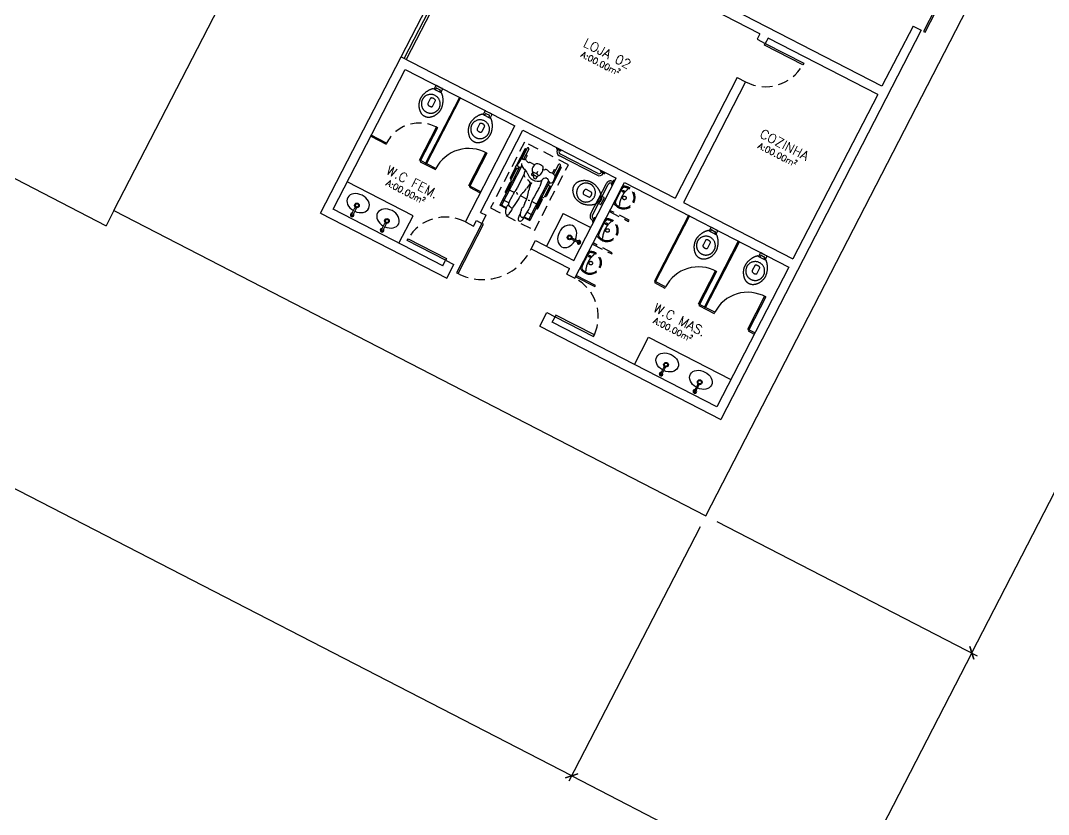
# Model space of a CAD drawing. Header units: millimetres. Extents: x 1111 to 2600, y -509 to -91.
# Drawn here: x 2484.87 to 2501.55, y -231.69 to -218.82 of the extents above; entities that cross this region are included whole.
import ezdxf

# ---------------------------------------------------------------- set-up
doc = ezdxf.new("R2010")
doc.units = ezdxf.units.MM
doc.header["$PDMODE"] = 35
doc.linetypes.add('HIDDEN', pattern=[0.375, 0.25, -0.125])
for name, color, linetype in [('ARQ-ALVENARIA', 4, 'Continuous'), ('ARQ-COTAS', 30, 'Continuous'), ('ARQ-ESQ-02', 2, 'Continuous'), ('ARQ-PENA-01', 1, 'Continuous'), ('ARQ-PENA-02', 2, 'Continuous'), ('ARQ-PENA-FINA-CINZA', 8, 'Continuous'), ('ARQ-PROJ-01', 1, 'HIDDEN'), ('ARQ-PÇ-HIDROSSAN', 7, 'Continuous'), ('ARQ-TEXTO2', 2, 'Continuous'), ('ARQ-TEXTO3', 3, 'Continuous')]:
    doc.layers.add(name, color=color, linetype=linetype)
doc.styles.add('ROMANS', font='romans')
doc.styles.add('Romans_Anot', font='romans.shx')
doc.dimstyles.new('Escala 1-100', dxfattribs={"dimtxt": 0.2, "dimasz": 0.15, "dimexe": 0.1, "dimexo": 0.2, "dimgap": 0.15, "dimtad": 1, "dimzin": 4, "dimdsep": 46, "dimtxsty": 'Romans_Anot', "dimblk": 'OBLIQUE', "dimcen": 0.25, "dimclrd": 256, "dimclre": 256, "dimclrt": 2, "dimadec": 0, "dimazin": 0, "dimtfac": 1, "dimtix": 1, "dimtmove": 2, "dimatfit": 3, "dimfxl": 0, "dimlwd": -1, "dimlwe": -1, "dimarcsym": 0})
doc.dimstyles.new('Escala 1-1000', dxfattribs={"dimscale": 10, "dimtxt": 0.2, "dimasz": 0.15, "dimexe": 0.1, "dimexo": 0.2, "dimgap": 0.15, "dimtad": 1, "dimzin": 4, "dimdsep": 46, "dimtxsty": 'Romans_Anot', "dimblk": 'OBLIQUE', "dimcen": 0.25, "dimclrd": 256, "dimclre": 256, "dimclrt": 2, "dimadec": 0, "dimazin": 0, "dimtfac": 1, "dimtix": 1, "dimtmove": 2, "dimatfit": 3, "dimfxl": 0, "dimlwd": -1, "dimlwe": -1, "dimarcsym": 0})

# ---------------------------------------------------------------- blocks, each defined once
blk = doc.blocks.new('_Oblique')
at = {"color": 0, "linetype": 'ByBlock', "lineweight": -2}
blk.add_line((-0.5, -0.5), (0.5, 0.5), dxfattribs=at)
blk = doc.blocks.new('*D418')
at = {"layer": 'ARQ-COTAS', "transparency": 16777216}
for p, q in [((2396.482, -220.873), (2485.37, -266.687)), ((2395.565, -222.651), (2396.024, -221.762)), ((2484.453, -268.465), (2484.911, -267.576))]:
    blk.add_line(p, q, dxfattribs=at)
at = {"layer": 'DEFPOINTS', "color": 0, "transparency": 16777216}
for p in [(2396.482, -220.873), (2485.37, -266.687), (2485.37, -266.687)]:
    blk.add_point(p, dxfattribs=at)
at = {"layer": 'ARQ-COTAS', "transparency": 16777216, "xscale": 1.5, "yscale": 1.5, "zscale": 1.5}
for p, rotation in [((2396.482, -220.873), 152.7326999590458), ((2485.37, -266.687), 332.7326999590458)]:
    blk.add_blockref('_Oblique', p, dxfattribs=dict(at, rotation=rotation))
at = {"layer": 'ARQ-COTAS', "color": 2, "transparency": 16777216, "insert": (2441.416, -239.219), "char_height": 2, "attachment_point": 5, "rotation": 332.7327, "style": 'Romans_Anot'}
blk.add_mtext('100.00', dxfattribs=at)
blk = doc.blocks.new('*D419')
at = {"layer": 'ARQ-COTAS', "transparency": 16777216}
for p, q in [((2485.37, -266.687), (2560.336, -200.505)), ((2561.659, -202.004), (2560.998, -201.255)), ((2486.693, -268.186), (2486.031, -267.437))]:
    blk.add_line(p, q, dxfattribs=at)
at = {"layer": 'DEFPOINTS', "color": 0, "transparency": 16777216}
for p in [(2560.336, -200.505), (2560.336, -200.505), (2485.37, -266.687)]:
    blk.add_point(p, dxfattribs=at)
at = {"layer": 'ARQ-COTAS', "transparency": 16777216, "xscale": 1.5, "yscale": 1.5, "zscale": 1.5}
for p, rotation in [((2560.336, -200.505), 41.43890348028825), ((2485.37, -266.687), 221.4389034802882)]:
    blk.add_blockref('_Oblique', p, dxfattribs=dict(at, rotation=rotation))
at = {"layer": 'ARQ-COTAS', "color": 2, "transparency": 16777216, "insert": (2521.198, -231.722), "char_height": 2, "attachment_point": 5, "rotation": 41.4389, "style": 'Romans_Anot'}
blk.add_mtext('100.00', dxfattribs=at)
blk = doc.blocks.new('*D421')
at = {"layer": 'ARQ-COTAS', "transparency": 16777216}
for p, q in [((2495.895, -227.027), (2493.767, -231.156)), ((2493.812, -231.067), (2515.601, -242.297)), ((2517.683, -238.257), (2515.555, -242.386))]:
    blk.add_line(p, q, dxfattribs=at)
at = {"layer": 'DEFPOINTS', "color": 0, "transparency": 16777216}
for p in [(2495.986, -226.849), (2517.775, -238.079), (2515.601, -242.297)]:
    blk.add_point(p, dxfattribs=at)
at = {"layer": 'ARQ-COTAS', "transparency": 16777216, "xscale": 0.15, "yscale": 0.15, "zscale": 0.15}
for p, rotation in [((2493.812, -231.067), 152.7326999601301), ((2515.601, -242.297), 332.7326999601301)]:
    blk.add_blockref('_Oblique', p, dxfattribs=dict(at, rotation=rotation))
at = {"layer": 'ARQ-COTAS', "color": 2, "transparency": 16777216, "insert": (2504.821, -236.46), "char_height": 0.2, "attachment_point": 5, "rotation": 332.7327, "style": 'Romans_Anot'}
blk.add_mtext('24.51', dxfattribs=at)
blk = doc.blocks.new('*D422')
at = {"layer": 'ARQ-COTAS', "transparency": 16777216}
for p, q in [((2457.725, -207.663), (2455.723, -211.548)), ((2493.812, -231.067), (2455.768, -211.459)), ((2495.895, -227.027), (2493.767, -231.156))]:
    blk.add_line(p, q, dxfattribs=at)
at = {"layer": 'DEFPOINTS', "color": 0, "transparency": 16777216}
for p in [(2457.816, -207.485), (2455.768, -211.459), (2495.986, -226.849)]:
    blk.add_point(p, dxfattribs=at)
at = {"layer": 'ARQ-COTAS', "transparency": 16777216, "xscale": 0.15, "yscale": 0.15, "zscale": 0.15}
for p, rotation in [((2455.768, -211.459), 152.7326999221148), ((2493.812, -231.067), 332.7326999221148)]:
    blk.add_blockref('_Oblique', p, dxfattribs=dict(at, rotation=rotation))
at = {"layer": 'ARQ-COTAS', "color": 2, "transparency": 16777216, "insert": (2474.905, -221.041), "char_height": 0.2, "attachment_point": 5, "rotation": 332.7327, "style": 'Romans_Anot'}
blk.add_mtext('42.80', dxfattribs=at)
blk = doc.blocks.new('*D423')
at = {"layer": 'ARQ-COTAS', "transparency": 16777216}
for p, q in [((2505.075, -209.652), (2509.301, -211.83)), ((2500.301, -229.073), (2509.212, -211.784)), ((2496.164, -226.941), (2500.39, -229.119))]:
    blk.add_line(p, q, dxfattribs=at)
at = {"layer": 'DEFPOINTS', "color": 0, "transparency": 16777216}
for p in [(2504.897, -209.561), (2509.212, -211.784), (2495.986, -226.849)]:
    blk.add_point(p, dxfattribs=at)
at = {"layer": 'ARQ-COTAS', "transparency": 16777216, "xscale": 0.15, "yscale": 0.15, "zscale": 0.15}
for p, rotation in [((2509.212, -211.784), 62.73269995504111), ((2500.301, -229.073), 242.7326999550411)]:
    blk.add_blockref('_Oblique', p, dxfattribs=dict(at, rotation=rotation))
at = {"layer": 'ARQ-COTAS', "color": 2, "transparency": 16777216, "insert": (2504.534, -220.314), "char_height": 0.2, "attachment_point": 5, "rotation": 62.7327, "style": 'Romans_Anot'}
blk.add_mtext('19.45', dxfattribs=at)
blk = doc.blocks.new('*D424')
at = {"layer": 'ARQ-COTAS', "transparency": 16777216}
for p, q in [((2496.164, -226.941), (2500.39, -229.119)), ((2500.301, -229.073), (2481.849, -264.873)), ((2477.712, -262.741), (2481.938, -264.919))]:
    blk.add_line(p, q, dxfattribs=at)
at = {"layer": 'DEFPOINTS', "color": 0, "transparency": 16777216}
for p in [(2495.986, -226.849), (2477.535, -262.649), (2481.849, -264.873)]:
    blk.add_point(p, dxfattribs=at)
at = {"layer": 'ARQ-COTAS', "transparency": 16777216, "xscale": 0.15, "yscale": 0.15, "zscale": 0.15}
for p, rotation in [((2500.301, -229.073), 62.7326999940812), ((2481.849, -264.873), 242.7326999940812)]:
    blk.add_blockref('_Oblique', p, dxfattribs=dict(at, rotation=rotation))
at = {"layer": 'ARQ-COTAS', "color": 2, "transparency": 16777216, "insert": (2490.853, -246.858), "char_height": 0.2, "attachment_point": 5, "rotation": 62.7327, "style": 'Romans_Anot'}
blk.add_mtext('40.28', dxfattribs=at)

msp = doc.modelspace()

# ---------------------------------------------------------------- linework, layer by layer
at = {"color": 8}
for p, q in [((2493.052, -220.902), (2492.912, -221.173)), ((2493.066, -220.909), (2492.971, -221.094)), ((2493.088, -220.89), (2492.996, -221.066)), ((2493.116, -220.904), (2493.068, -220.997)), ((2493.068, -220.997), (2493.031, -221.069)), ((2493.091, -221.009), (2493.057, -221.074)), ((2493.091, -221.009), (2493.068, -220.997)), ((2493.006, -221.173), (2492.67, -221.825)), ((2492.899, -221.198), (2492.812, -221.367)), ((2492.92, -221.215), (2492.823, -221.403)), ((2492.91, -221.212), (2492.826, -221.375)), ((2492.965, -221.196), (2492.851, -221.418)), ((2492.9, -221.195), (2492.904, -221.182)), ((2492.91, -221.174), (2492.92, -221.169)), ((2492.997, -221.135), (2493, -221.176)), ((2492.998, -221.155), (2493.013, -221.188)), ((2493.001, -221.161), (2492.998, -221.16)), ((2493.207, -221.159), (2493.149, -221.127)), ((2493.53, -221.235), (2493.5, -221.293)), ((2493.639, -221.204), (2493.51, -221.455)), ((2493.552, -221.247), (2493.519, -221.311)), ((2493.53, -221.235), (2493.552, -221.247)), ((2493.628, -221.168), (2493.543, -221.334)), ((2493.625, -221.197), (2493.546, -221.35)), ((2493.6, -221.154), (2493.552, -221.247)), ((2493.039, -221.311), (2492.949, -221.488)), ((2493.18, -221.279), (2493.162, -221.311)), ((2493.179, -221.271), (2493.18, -221.288)), ((2493.195, -221.319), (2493.183, -221.329)), ((2493.19, -221.278), (2493.213, -221.289)), ((2493.223, -221.337), (2493.203, -221.325)), ((2493.225, -221.338), (2493.247, -221.346)), ((2493.283, -221.331), (2493.264, -221.343)), ((2493.326, -221.409), (2493.294, -221.508)), ((2493.516, -221.428), (2493.546, -221.351)), ((2492.851, -221.418), (2492.647, -221.814)), ((2492.807, -221.451), (2492.733, -221.594)), ((2492.822, -221.459), (2492.748, -221.602)), ((2492.878, -221.607), (2492.78, -221.556)), ((2493.142, -221.451), (2493.082, -221.539)), ((2493.097, -221.678), (2493.117, -221.571)), ((2493.435, -221.418), (2493.109, -222.052)), ((2493.151, -221.459), (2493.124, -221.544)), ((2493.435, -221.474), (2493.335, -221.668)), ((2493.456, -221.503), (2493.364, -221.682)), ((2493.466, -221.506), (2493.385, -221.663)), ((2493.485, -221.503), (2493.399, -221.67)), ((2493.449, -221.447), (2493.44, -221.464)), ((2493.497, -221.492), (2493.507, -221.471)), ((2492.793, -221.775), (2492.694, -221.724)), ((2493.085, -221.714), (2492.979, -221.659)), ((2493.053, -221.775), (2493.085, -221.714)), ((2493.335, -221.668), (2493.131, -222.063)), ((2493.319, -221.715), (2493.245, -221.858)), ((2493.334, -221.723), (2493.261, -221.866)), ((2490.241, -221.964), (2490.296, -221.856)), ((2490.316, -221.866), (2490.261, -221.974)), ((2490.296, -221.856), (2490.297, -221.854)), ((2490.297, -221.854), (2490.298, -221.852)), ((2490.317, -221.865), (2490.316, -221.866)), ((2490.318, -221.863), (2490.317, -221.864)), ((2492.748, -221.866), (2492.647, -221.814)), ((2492.752, -221.854), (2492.652, -221.803)), ((2492.8, -221.953), (2492.84, -221.893)), ((2493.045, -221.998), (2493.111, -221.893)), ((2493.264, -221.806), (2493.165, -221.755)), ((2492.988, -221.995), (2492.977, -221.968)), ((2493.011, -222.009), (2493.03, -222.007)), ((2493.035, -222.014), (2493.131, -222.063)), ((2493.04, -222.003), (2493.137, -222.053)), ((2493.089, -221.928), (2493.178, -221.973)), ((2490.726, -222.214), (2490.782, -222.106)), ((2490.802, -222.116), (2490.746, -222.224)), ((2490.782, -222.106), (2490.782, -222.104)), ((2490.783, -222.104), (2490.783, -222.103)), ((2490.803, -222.115), (2490.802, -222.116)), ((2490.803, -222.113), (2490.803, -222.114)), ((2493.814, -222.367), (2493.813, -222.367)), ((2493.816, -222.368), (2493.815, -222.368)), ((2493.924, -222.424), (2493.816, -222.368)), ((2493.823, -222.346), (2493.825, -222.347)), ((2493.825, -222.347), (2493.827, -222.348)), ((2493.827, -222.348), (2493.935, -222.404)), ((2495.308, -224.439), (2495.253, -224.547)), ((2495.273, -224.557), (2495.328, -224.449)), ((2495.309, -224.437), (2495.308, -224.439)), ((2495.31, -224.436), (2495.309, -224.437)), ((2495.328, -224.449), (2495.329, -224.448)), ((2495.329, -224.447), (2495.33, -224.446)), ((2495.856, -224.721), (2495.8, -224.829)), ((2495.82, -224.839), (2495.876, -224.731)), ((2495.856, -224.72), (2495.856, -224.721)), ((2495.857, -224.718), (2495.857, -224.719)), ((2495.876, -224.731), (2495.876, -224.73)), ((2495.877, -224.729), (2495.877, -224.728))]:
    msp.add_line(p, q, dxfattribs=at)
for points in [[(2490.312, -221.851, 0), (2490.31, -221.85, 0), (2490.308, -221.85, 0), (2490.306, -221.849, 0), (2490.304, -221.85, 0), (2490.302, -221.85, 0), (2490.3, -221.851, 0), (2490.299, -221.852, 0), (2490.297, -221.854, 0), (2490.296, -221.856, 0)], [(2490.297, -221.854, 0), (2490.298, -221.853, 0), (2490.299, -221.851, 0), (2490.301, -221.85, 0), (2490.303, -221.849, 0), (2490.305, -221.848, 0), (2490.307, -221.848, 0), (2490.308, -221.848, 0), (2490.31, -221.849, 0), (2490.312, -221.849, 0), (2490.314, -221.85, 0), (2490.315, -221.852, 0), (2490.317, -221.853, 0), (2490.318, -221.855, 0), (2490.318, -221.857, 0), (2490.318, -221.859, 0), (2490.318, -221.861, 0), (2490.318, -221.863, 0), (2490.317, -221.865, 0)], [(2490.298, -221.852, 0), (2490.299, -221.851, 0), (2490.3, -221.849, 0), (2490.302, -221.848, 0), (2490.304, -221.847, 0), (2490.305, -221.847, 0), (2490.307, -221.846, 0), (2490.309, -221.846, 0), (2490.311, -221.847, 0), (2490.313, -221.848, 0), (2490.315, -221.849, 0), (2490.316, -221.85, 0), (2490.317, -221.852, 0), (2490.318, -221.853, 0), (2490.319, -221.855, 0), (2490.319, -221.857, 0), (2490.319, -221.859, 0), (2490.319, -221.861, 0), (2490.318, -221.863, 0)], [(2490.312, -221.849, 0), (2490.31, -221.849, 0), (2490.309, -221.848, 0), (2490.307, -221.848, 0), (2490.305, -221.848, 0), (2490.303, -221.849, 0), (2490.301, -221.85, 0), (2490.299, -221.851, 0), (2490.298, -221.852, 0)], [(2490.318, -221.862, 0), (2490.318, -221.86, 0), (2490.318, -221.858, 0), (2490.318, -221.856, 0), (2490.317, -221.855, 0), (2490.316, -221.853, 0), (2490.315, -221.851, 0), (2490.314, -221.85, 0), (2490.312, -221.849, 0)], [(2490.316, -221.866, 0), (2490.317, -221.864, 0), (2490.318, -221.862, 0), (2490.318, -221.86, 0), (2490.317, -221.858, 0), (2490.317, -221.856, 0), (2490.316, -221.855, 0), (2490.315, -221.853, 0), (2490.313, -221.852, 0), (2490.312, -221.851, 0)], [(2490.316, -221.866, 0), (2490.316, -221.866, 0)], [(2490.782, -222.104, 0), (2490.783, -222.103, 0), (2490.785, -222.101, 0), (2490.786, -222.1, 0), (2490.788, -222.099, 0), (2490.79, -222.099, 0), (2490.792, -222.098, 0), (2490.794, -222.098, 0), (2490.796, -222.099, 0), (2490.798, -222.1, 0), (2490.799, -222.101, 0), (2490.801, -222.102, 0), (2490.802, -222.104, 0), (2490.803, -222.105, 0), (2490.804, -222.107, 0), (2490.804, -222.109, 0), (2490.804, -222.111, 0), (2490.803, -222.113, 0), (2490.803, -222.115, 0)], [(2490.797, -222.101, 0), (2490.795, -222.1, 0), (2490.793, -222.1, 0), (2490.791, -222.1, 0), (2490.789, -222.1, 0), (2490.787, -222.101, 0), (2490.786, -222.101, 0), (2490.784, -222.103, 0), (2490.783, -222.104, 0), (2490.782, -222.106, 0)], [(2490.783, -222.103, 0), (2490.784, -222.101, 0), (2490.786, -222.1, 0), (2490.787, -222.098, 0), (2490.789, -222.097, 0), (2490.791, -222.097, 0), (2490.793, -222.097, 0), (2490.795, -222.097, 0), (2490.797, -222.097, 0), (2490.799, -222.098, 0), (2490.8, -222.099, 0), (2490.802, -222.1, 0), (2490.803, -222.102, 0), (2490.804, -222.104, 0), (2490.804, -222.105, 0), (2490.805, -222.107, 0), (2490.805, -222.109, 0), (2490.804, -222.111, 0), (2490.803, -222.113, 0)], [(2490.798, -222.099, 0), (2490.796, -222.099, 0), (2490.794, -222.098, 0), (2490.792, -222.098, 0), (2490.79, -222.099, 0), (2490.788, -222.099, 0), (2490.786, -222.1, 0), (2490.785, -222.101, 0), (2490.784, -222.102, 0)], [(2490.802, -222.116, 0), (2490.803, -222.114, 0), (2490.803, -222.112, 0), (2490.803, -222.11, 0), (2490.803, -222.108, 0), (2490.802, -222.107, 0), (2490.801, -222.105, 0), (2490.8, -222.103, 0), (2490.799, -222.102, 0), (2490.797, -222.101, 0)], [(2490.803, -222.112, 0), (2490.804, -222.111, 0), (2490.804, -222.109, 0), (2490.803, -222.107, 0), (2490.803, -222.105, 0), (2490.802, -222.103, 0), (2490.801, -222.102, 0), (2490.799, -222.1, 0), (2490.798, -222.099, 0)], [(2490.802, -222.116, 0), (2490.802, -222.116, 0)], [(2493.813, -222.367, 0), (2493.811, -222.366, 0), (2493.81, -222.364, 0), (2493.809, -222.363, 0), (2493.808, -222.361, 0), (2493.807, -222.359, 0), (2493.807, -222.357, 0), (2493.807, -222.355, 0), (2493.807, -222.353, 0), (2493.808, -222.351, 0), (2493.809, -222.35, 0), (2493.811, -222.348, 0), (2493.812, -222.347, 0), (2493.814, -222.346, 0), (2493.816, -222.345, 0), (2493.818, -222.345, 0), (2493.82, -222.345, 0), (2493.822, -222.346, 0), (2493.823, -222.346, 0)], [(2493.815, -222.368, 0), (2493.813, -222.366, 0), (2493.812, -222.365, 0), (2493.81, -222.364, 0), (2493.81, -222.362, 0), (2493.809, -222.36, 0), (2493.809, -222.358, 0), (2493.809, -222.356, 0), (2493.809, -222.354, 0), (2493.81, -222.352, 0), (2493.811, -222.351, 0), (2493.812, -222.349, 0), (2493.814, -222.348, 0), (2493.816, -222.347, 0), (2493.818, -222.346, 0), (2493.82, -222.346, 0), (2493.821, -222.346, 0), (2493.823, -222.347, 0), (2493.825, -222.347, 0)], [(2493.81, -222.352, 0), (2493.809, -222.354, 0), (2493.809, -222.356, 0), (2493.809, -222.358, 0), (2493.809, -222.36, 0), (2493.809, -222.362, 0), (2493.81, -222.364, 0), (2493.812, -222.365, 0), (2493.813, -222.366, 0)], [(2493.823, -222.346, 0), (2493.821, -222.346, 0), (2493.819, -222.346, 0), (2493.817, -222.346, 0), (2493.815, -222.347, 0), (2493.813, -222.348, 0), (2493.812, -222.349, 0), (2493.811, -222.351, 0), (2493.81, -222.352, 0)], [(2493.811, -222.353, 0), (2493.811, -222.355, 0), (2493.81, -222.357, 0), (2493.81, -222.359, 0), (2493.81, -222.361, 0), (2493.811, -222.363, 0), (2493.812, -222.364, 0), (2493.813, -222.366, 0), (2493.814, -222.367, 0), (2493.816, -222.368, 0)], [(2493.827, -222.348, 0), (2493.825, -222.347, 0), (2493.823, -222.347, 0), (2493.821, -222.347, 0), (2493.819, -222.347, 0), (2493.817, -222.348, 0), (2493.815, -222.349, 0), (2493.814, -222.35, 0), (2493.812, -222.351, 0), (2493.811, -222.353, 0)], [(2493.827, -222.348, 0), (2493.827, -222.348, 0)], [(2495.308, -224.439, 0), (2495.309, -224.437, 0), (2495.311, -224.436, 0), (2495.312, -224.434, 0), (2495.314, -224.434, 0), (2495.316, -224.433, 0), (2495.318, -224.433, 0), (2495.32, -224.433, 0), (2495.322, -224.433, 0), (2495.324, -224.434, 0)], [(2495.308, -224.439, 0), (2495.308, -224.439, 0)], [(2495.329, -224.448, 0), (2495.33, -224.446, 0), (2495.33, -224.444, 0), (2495.33, -224.442, 0), (2495.33, -224.44, 0), (2495.329, -224.438, 0), (2495.329, -224.437, 0), (2495.327, -224.435, 0), (2495.326, -224.434, 0), (2495.324, -224.433, 0), (2495.322, -224.432, 0), (2495.32, -224.431, 0), (2495.318, -224.431, 0), (2495.316, -224.432, 0), (2495.315, -224.432, 0), (2495.313, -224.433, 0), (2495.311, -224.434, 0), (2495.31, -224.436, 0), (2495.309, -224.437, 0)], [(2495.33, -224.446, 0), (2495.331, -224.444, 0), (2495.331, -224.442, 0), (2495.331, -224.44, 0), (2495.331, -224.438, 0), (2495.33, -224.437, 0), (2495.329, -224.435, 0), (2495.328, -224.433, 0), (2495.327, -224.432, 0), (2495.325, -224.431, 0), (2495.323, -224.43, 0), (2495.321, -224.43, 0), (2495.319, -224.43, 0), (2495.317, -224.43, 0), (2495.316, -224.43, 0), (2495.314, -224.431, 0), (2495.312, -224.433, 0), (2495.311, -224.434, 0), (2495.31, -224.436, 0)], [(2495.31, -224.435, 0), (2495.312, -224.434, 0), (2495.313, -224.433, 0), (2495.315, -224.432, 0), (2495.317, -224.431, 0), (2495.319, -224.431, 0), (2495.321, -224.431, 0), (2495.323, -224.432, 0), (2495.324, -224.433, 0)], [(2495.324, -224.433, 0), (2495.326, -224.434, 0), (2495.327, -224.435, 0), (2495.329, -224.436, 0), (2495.33, -224.438, 0), (2495.33, -224.44, 0), (2495.33, -224.442, 0), (2495.33, -224.444, 0), (2495.33, -224.445, 0)], [(2495.324, -224.434, 0), (2495.325, -224.435, 0), (2495.327, -224.436, 0), (2495.328, -224.438, 0), (2495.329, -224.44, 0), (2495.329, -224.442, 0), (2495.33, -224.443, 0), (2495.33, -224.445, 0), (2495.329, -224.447, 0), (2495.328, -224.449, 0)], [(2495.876, -224.73, 0), (2495.877, -224.728, 0), (2495.878, -224.726, 0), (2495.878, -224.724, 0), (2495.877, -224.722, 0), (2495.877, -224.72, 0), (2495.876, -224.719, 0), (2495.875, -224.717, 0), (2495.873, -224.716, 0), (2495.871, -224.715, 0), (2495.87, -224.714, 0), (2495.868, -224.714, 0), (2495.866, -224.713, 0), (2495.864, -224.714, 0), (2495.862, -224.714, 0), (2495.86, -224.715, 0), (2495.859, -224.716, 0), (2495.857, -224.718, 0), (2495.856, -224.72, 0)], [(2495.856, -224.721, 0), (2495.857, -224.719, 0), (2495.858, -224.718, 0), (2495.859, -224.717, 0), (2495.861, -224.716, 0), (2495.863, -224.715, 0), (2495.865, -224.715, 0), (2495.867, -224.715, 0), (2495.869, -224.715, 0), (2495.871, -224.716, 0)], [(2495.856, -224.721, 0), (2495.856, -224.721, 0)], [(2495.877, -224.728, 0), (2495.878, -224.726, 0), (2495.878, -224.724, 0), (2495.879, -224.722, 0), (2495.878, -224.721, 0), (2495.878, -224.719, 0), (2495.877, -224.717, 0), (2495.876, -224.715, 0), (2495.874, -224.714, 0), (2495.872, -224.713, 0), (2495.871, -224.712, 0), (2495.869, -224.712, 0), (2495.867, -224.712, 0), (2495.865, -224.712, 0), (2495.863, -224.713, 0), (2495.861, -224.713, 0), (2495.86, -224.715, 0), (2495.858, -224.716, 0), (2495.857, -224.718, 0)], [(2495.858, -224.717, 0), (2495.859, -224.716, 0), (2495.861, -224.715, 0), (2495.862, -224.714, 0), (2495.864, -224.714, 0), (2495.866, -224.713, 0), (2495.868, -224.714, 0), (2495.87, -224.714, 0), (2495.872, -224.715, 0)], [(2495.871, -224.716, 0), (2495.872, -224.717, 0), (2495.874, -224.718, 0), (2495.875, -224.72, 0), (2495.876, -224.722, 0), (2495.877, -224.724, 0), (2495.877, -224.726, 0), (2495.877, -224.728, 0), (2495.876, -224.729, 0), (2495.876, -224.731, 0)], [(2495.872, -224.715, 0), (2495.873, -224.716, 0), (2495.875, -224.717, 0), (2495.876, -224.719, 0), (2495.877, -224.72, 0), (2495.877, -224.722, 0), (2495.878, -224.724, 0), (2495.878, -224.726, 0), (2495.877, -224.728, 0)]]:
    msp.add_polyline3d(points, dxfattribs=at)
for centre, radius, start, end in [((2493.059, -220.905), 0.00794, 332.7327, 152.7327), ((2493.102, -220.897), 0.0159, 332.7327, 152.7327), ((2493.033, -221.125), 0.0693, 122.1586, 146.2784), ((2493.033, -221.125), 0.0693, 118.145, 122.1586), ((2493.011, -221.083), 0.0213, 58.9595, 118.145), ((2493.05, -221.017), 0.0555, 238.9595, 267.9476), ((2493.047, -221.111), 0.0382, 74.8403, 87.9476), ((2493.047, -221.111), 0.0382, 25.8642, 74.8403), ((2492.909, -221.198), 0.00949, 163.4317, 217.1391), ((2492.927, -221.184), 0.032, 217.1391, 280.5127), ((2492.916, -221.185), 0.013, 116.5377, 163.4317), ((2492.925, -221.179), 0.0112, 49.1512, 116.5377), ((2492.95, -221.166), 0.0187, 152.028, 229.0218), ((2492.93, -221.203), 0.0134, 280.5127, 340.5592), ((2493.657, -221.542), 0.82, 146.2784, 152.028), ((2492.991, -221.118), 0.0817, 229.0218, 257.0855), ((2492.966, -221.215), 0.0245, 112.2221, 160.5592), ((2492.978, -221.177), 0.0216, 257.0855, 3.7618), ((2493.066, -221.165), 0.0578, 203.8334, 218.5499), ((2493.37, -220.922), 0.447, 218.5499, 228.3767), ((2493.266, -221.348), 0.23, 153.3025, 170.8071), ((2493.123, -221.074), 0.0463, 205.8642, 269.1957), ((2493.122, -221.177), 0.0567, 61.4518, 89.1957), ((2493.205, -221.245), 0.0364, 175.1066, 245.7672), ((2493.302, -221.254), 0.134, 135.0837, 175.1066), ((2493.302, -221.254), 0.134, 130.8662, 135.0837), ((2493.248, -221.191), 0.0513, 72.777, 130.8662), ((2493.188, -221.384), 0.253, 52.9494, 72.777), ((2493.33, -221.197), 0.0187, 333.6862, 52.9494), ((2493.299, -221.24), 0.0458, 339.1426, 5.5343), ((2493.378, -221.22), 0.0351, 153.6862, 194.0616), ((2493.299, -221.24), 0.0458, 5.5343, 14.0616), ((2493.361, -221.118), 0.119, 262.4584, 280.2549), ((2493.391, -221.284), 0.0503, 36.2493, 100.2549), ((2493.614, -221.161), 0.0159, 332.7327, 152.7327), ((2493.632, -221.201), 0.00794, 332.7327, 152.7327), ((2492.819, -221.371), 0.00794, 152.7327, 332.7327), ((2492.837, -221.411), 0.0159, 152.7327, 332.7327), ((2493.091, -221.319), 0.0554, 177.8376, 221.5602), ((2493.036, -221.299), 0.0567, 13.3939, 48.3767), ((2493.265, -221.244), 0.179, 193.3939, 289.4185), ((2492.989, -221.55), 0.183, 30.0067, 53.9522), ((2493.174, -221.318), 0.014, 150.5599, 306.9637), ((2493.225, -221.286), 0.0452, 182.4578, 239.8385), ((2493.284, -221.36), 0.0912, 156.4403, 180.0277), ((2493.218, -221.36), 0.0246, 180.0277, 311.2007), ((2493.229, -221.256), 0.0364, 242.7327, 348.1704), ((2493.228, -221.329), 0.00943, 239.8385, 250.2558), ((2493.162, -221.296), 0.11, 311.2007, 332.9708), ((2492.951, -221.514), 0.366, 31.9028, 37.6175), ((2493.254, -221.328), 0.0189, 250.2558, 304.1039), ((2493.28, -221.309), 0.022, 211.9028, 312.3191), ((2493.174, -221.192), 0.18, 312.3191, 339.1426), ((2493.395, -221.468), 0.0916, 82.6771, 139.6779), ((2493.404, -221.405), 0.0276, 7.2812, 82.6771), ((2493.498, -221.206), 0.0827, 216.2493, 259.3021), ((2493.503, -221.392), 0.0729, 187.2812, 220.8761), ((2493.472, -221.34), 0.0545, 39.8812, 79.3021), ((2493.655, -221.188), 0.184, 219.8812, 231.2857), ((2493.529, -221.345), 0.0178, 38.4734, 51.2857), ((2493.529, -221.345), 0.0178, 338.9065, 38.4734), ((2492.814, -221.455), 0.00864, 332.7327, 152.7327), ((2492.747, -221.454), 0.199, 316.9026, 340.182), ((2493.212, -221.622), 0.295, 153.0447, 160.182), ((2492.805, -221.364), 0.327, 310.3281, 327.7805), ((2493.335, -221.611), 0.222, 162.3083, 169.6772), ((2494.304, -222.245), 1.24, 146.8946, 162.2222), ((2493.149, -221.637), 0.179, 82.103, 90.549), ((2493.06, -221.433), 0.246, 326.8946, 342.4176), ((2493.455, -221.478), 0.0209, 137.1417, 219.4398), ((2493.469, -221.467), 0.0392, 219.4398, 249.249), ((2493.413, -221.439), 0.0369, 317.1417, 356.4156), ((2493.479, -221.413), 0.0403, 220.8761, 338.9065), ((2493.469, -221.467), 0.0392, 249.249, 264.6236), ((2493.469, -221.467), 0.0392, 264.6236, 293.7309), ((2493.476, -221.481), 0.0233, 293.7309, 333.1061), ((2493.484, -221.459), 0.026, 8.8518, 36.829), ((2493.484, -221.459), 0.026, 333.1061, 8.8518), ((2492.741, -221.598), 0.00864, 152.7327, 332.7327), ((2492.981, -221.835), 0.198, 149.0351, 167.5682), ((2492.235, -221.387), 0.673, 329.0351, 337.2302), ((2493.035, -221.723), 0.195, 136.9026, 157.2302), ((2491.001, -220.521), 2.288, 324.5717, 328.3157), ((2492.968, -221.602), 0.0518, 181.4257, 227.0685), ((2492.747, -221.598), 0.237, 328.3157, 338.7887), ((2493.129, -221.747), 0.173, 149.6968, 158.7887), ((2493.129, -221.747), 0.173, 130.1206, 149.6968), ((2492.973, -221.655), 0.126, 332.4788, 349.6772), ((2493.116, -221.762), 0.0256, 52.1098, 108.0461), ((2493.327, -221.719), 0.00864, 332.7327, 152.7327), ((2493.349, -221.675), 0.0159, 152.7327, 332.7327), ((2493.392, -221.666), 0.00794, 152.7327, 332.7327), ((2493.09, -221.963), 0.355, 164.1294, 174.7019), ((2493.09, -221.963), 0.355, 160.9937, 164.1294), ((2492.84, -221.877), 0.0906, 125.3856, 160.9937), ((2492.824, -221.801), 0.0365, 167.5682, 226.215), ((2492.905, -221.716), 0.154, 226.215, 244.0208), ((2492.847, -221.834), 0.0223, 244.0208, 288.2038), ((2492.765, -221.843), 0.0899, 326.4954, 352.282), ((2492.847, -221.834), 0.0223, 288.2038, 324.5717), ((2492.937, -221.91), 0.0546, 322.6103, 4.8174), ((2493.054, -221.9), 0.0635, 123.8434, 184.8174), ((2492.989, -221.803), 0.054, 303.8434, 352.8599), ((2493.145, -221.822), 0.103, 152.4788, 172.8599), ((2493.013, -221.831), 0.117, 327.6256, 342.2222), ((2493.253, -221.862), 0.00864, 152.7327, 332.7327), ((2490.251, -221.969), 0.0297, 85.421, 332.7327), ((2490.251, -221.969), 0.0286, 86.3401, 39.5048), ((2490.251, -221.969), 0.0114, 152.7327, 332.7327), ((2490.251, -221.969), 0.0297, 332.7327, 40.4098), ((2492.771, -221.934), 0.035, 174.7019, 326.4954), ((2493.062, -222.042), 0.119, 147.6261, 181.9058), ((2492.972, -222.045), 0.0283, 181.9058, 289.8986), ((2492.996, -222), 0.0411, 120.4546, 147.6261), ((2493, -221.958), 0.0248, 142.6103, 202.8019), ((2492.952, -221.991), 0.0856, 289.8986, 350.1361), ((2493.009, -221.986), 0.0225, 202.8019, 274.8288), ((2493.028, -221.988), 0.0196, 274.8288, 327.6256), ((2490.736, -222.219), 0.0297, 85.421, 332.7327), ((2490.736, -222.219), 0.0286, 86.3401, 39.5048), ((2490.736, -222.219), 0.0114, 152.7327, 332.7327), ((2490.736, -222.219), 0.0297, 332.7327, 40.4098), ((2493.929, -222.414), 0.0297, 175.421, 62.7327), ((2493.929, -222.414), 0.0286, 176.3401, 129.5048), ((2493.929, -222.414), 0.0297, 62.7327, 130.4098), ((2493.929, -222.414), 0.0114, 242.7327, 62.7327), ((2495.263, -224.552), 0.0297, 152.7327, 40.0444), ((2495.263, -224.552), 0.0286, 85.9606, 39.1253), ((2495.263, -224.552), 0.0297, 85.0556, 152.7327), ((2495.263, -224.552), 0.0114, 152.7327, 332.7327), ((2495.81, -224.834), 0.0297, 152.7327, 40.0444), ((2495.81, -224.834), 0.0286, 85.9606, 39.1253), ((2495.81, -224.834), 0.0297, 85.0556, 152.7327), ((2495.81, -224.834), 0.0114, 152.7327, 332.7327)]:
    msp.add_arc(centre, radius, start, end, dxfattribs=at)
at = {"layer": 'ARQ-ALVENARIA', "color": 8}
for p, q in [((2496.865, -219.033), (2492.42, -216.743)), ((2498.845, -219.885), (2492.622, -216.678)), ((2499.349, -218.907), (2498.845, -219.885)), ((2499.349, -218.907), (2499.482, -218.976)), ((2499.482, -218.976), (2496.229, -225.287)), ((2496.865, -219.033), (2496.819, -219.122)), ((2496.819, -219.122), (2496.952, -219.191)), ((2496.998, -219.102), (2496.952, -219.191)), ((2498.776, -220.018), (2496.998, -219.102)), ((2489.74, -221.942), (2491.046, -219.409)), ((2491.046, -219.409), (2495.49, -221.7)), ((2489.942, -221.878), (2491.111, -219.611)), ((2491.111, -219.611), (2492.888, -220.527)), ((2496.498, -219.744), (2495.49, -221.7)), ((2496.498, -219.744), (2496.632, -219.813)), ((2496.632, -219.813), (2495.624, -221.769)), ((2498.776, -220.018), (2497.401, -222.685)), ((2492.087, -222.083), (2492.888, -220.527)), ((2492.334, -221.93), (2493.022, -220.596)), ((2493.022, -220.596), (2494.533, -221.375)), ((2493.846, -222.708), (2494.533, -221.375)), ((2493.864, -222.999), (2494.666, -221.444)), ((2494.666, -221.444), (2497.333, -222.818)), ((2491.72, -222.794), (2489.942, -221.878)), ((2495.624, -221.769), (2497.401, -222.685)), ((2489.74, -221.942), (2491.785, -222.996)), ((2492.087, -222.083), (2492.22, -222.152)), ((2492.22, -222.152), (2492.266, -222.063)), ((2492.266, -222.063), (2492.355, -222.109)), ((2492.334, -221.93), (2492.423, -221.975)), ((2492.355, -222.109), (2492.423, -221.975)), ((2493.155, -222.521), (2493.223, -222.388)), ((2493.223, -222.388), (2493.846, -222.708)), ((2493.155, -222.521), (2493.777, -222.842)), ((2491.72, -222.794), (2491.766, -222.705)), ((2491.766, -222.705), (2491.899, -222.774)), ((2491.785, -222.996), (2491.899, -222.774)), ((2493.731, -222.931), (2493.777, -222.842)), ((2497.333, -222.818), (2496.164, -225.085)), ((2493.731, -222.931), (2493.864, -222.999)), ((2493.296, -223.775), (2493.41, -223.553)), ((2493.41, -223.553), (2493.544, -223.622)), ((2493.498, -223.71), (2493.544, -223.622)), ((2496.164, -225.085), (2493.498, -223.71)), ((2493.296, -223.775), (2496.229, -225.287))]:
    msp.add_line(p, q, dxfattribs=at)
at = {"layer": 'ARQ-ESQ-02', "color": 8}
for points in [[(2499.517, -218.994), (2499.544, -219.008), (2500.919, -216.341), (2500.892, -216.328)], [(2491.609, -218.518), (2491.128, -219.452), (2491.097, -219.435), (2491.578, -218.502)], [(2496.952, -219.191), (2497.575, -219.512), (2497.561, -219.538), (2496.939, -219.218)], [(2492.355, -222.109), (2491.942, -222.909), (2491.969, -222.922), (2492.381, -222.122)], [(2491.766, -222.705), (2491.144, -222.385), (2491.157, -222.358), (2491.78, -222.679)], [(2493.544, -223.622), (2494.166, -223.942), (2494.18, -223.916), (2493.557, -223.595)]]:
    msp.add_lwpolyline(points, close=True, dxfattribs=at)
at = {"layer": 'ARQ-PENA-01', "color": 8}
msp.add_line((2457.816, -207.485), (2486.26, -222.146), dxfattribs=at)
for points in [[(2491.441, -221.131), (2491.459, -221.141), (2492.008, -220.074), (2491.991, -220.065)], [(2491.361, -221.09), (2491.343, -221.081), (2491.618, -220.548), (2491.636, -220.557)], [(2490.552, -220.696), (2490.801, -220.824), (2490.81, -220.806), (2490.561, -220.678)], [(2492.161, -221.503), (2492.143, -221.493), (2492.418, -220.96), (2492.436, -220.969)], [(2491.352, -221.108), (2491.601, -221.236), (2491.61, -221.218), (2491.361, -221.09)], [(2492.152, -221.52), (2492.329, -221.612), (2492.339, -221.594), (2492.161, -221.503)], [(2495.156, -223.046), (2495.174, -223.056), (2495.724, -221.989), (2495.706, -221.98)], [(2495.965, -223.463), (2495.983, -223.473), (2496.533, -222.406), (2496.515, -222.397)], [(2495.885, -223.422), (2495.867, -223.413), (2496.142, -222.88), (2496.16, -222.889)], [(2493.878, -222.973), (2494.189, -223.133), (2494.198, -223.115), (2493.887, -222.955)], [(2495.156, -223.069), (2495.325, -223.156), (2495.334, -223.138), (2495.165, -223.051)], [(2496.685, -223.834), (2496.667, -223.825), (2496.942, -223.292), (2496.96, -223.301)], [(2495.876, -223.44), (2496.125, -223.568), (2496.134, -223.55), (2495.885, -223.422)], [(2496.676, -223.852), (2496.774, -223.903), (2496.783, -223.885), (2496.685, -223.834)]]:
    msp.add_lwpolyline(points, close=True, dxfattribs=at)
for centre in [(2492.143, -221.493), (2495.867, -223.413), (2496.667, -223.825)]:
    msp.add_arc(centre, 0.6, 60.8225, 152.7327, dxfattribs=at)
at = {"layer": 'ARQ-PENA-02', "color": 8}
for p, q in [((2486.386, -221.901), (2495.297, -204.613)), ((2495.986, -226.849), (2504.897, -209.561)), ((2486.386, -221.901), (2495.986, -226.849))]:
    msp.add_line(p, q, dxfattribs=at)
at = {"layer": 'ARQ-PENA-FINA-CINZA', "color": 8}
msp.add_line((2491.046, -219.409), (2492.42, -216.743), dxfattribs=at)
at = {"layer": 'ARQ-PROJ-01', "color": 8, "ltscale": 0.7}
for p, q in [((2491.579, -219.931), (2491.69, -219.988)), ((2492.378, -220.343), (2492.49, -220.401)), ((2494.322, -221.297), (2494.325, -221.29)), ((2494.355, -221.283), (2494.35, -221.292)), ((2494.464, -221.486), (2494.501, -221.415)), ((2494.51, -221.42), (2494.501, -221.415)), ((2494.46, -221.473), (2494.487, -221.42)), ((2494.466, -221.461), (2494.46, -221.458)), ((2494.473, -221.491), (2494.464, -221.486)), ((2494.475, -221.428), (2494.481, -221.432)), ((2494.564, -221.642), (2494.635, -221.504)), ((2494.282, -221.66), (2494.224, -221.771)), ((2494.493, -221.779), (2494.564, -221.642)), ((2494.177, -222.021), (2494.15, -222.074)), ((2494.15, -222.059), (2494.156, -222.062)), ((2494.191, -222.017), (2494.154, -222.088)), ((2494.171, -222.033), (2494.165, -222.03)), ((2494.2, -222.021), (2494.191, -222.017)), ((2494.292, -222.17), (2494.363, -222.033)), ((2494.163, -222.092), (2494.154, -222.088)), ((2494.221, -222.308), (2494.292, -222.17)), ((2496.041, -222.231), (2496.152, -222.288)), ((2494.019, -222.699), (2494.09, -222.562)), ((2493.948, -222.837), (2494.019, -222.699)), ((2496.841, -222.643), (2496.952, -222.701))]:
    msp.add_line(p, q, dxfattribs=at)
at = {"layer": 'ARQ-PROJ-01', "color": 8, "ltscale": 1.5}
msp.add_line((2486.386, -221.901), (2486.26, -222.146), dxfattribs=at)
at = {"layer": 'ARQ-PROJ-01', "color": 8, "ltscale": 0.7}
for points in [[(2491.56, -219.925, 0.059368), (2491.489, -219.953, 0.082654), (2491.403, -220.02, 0.104255), (2491.349, -220.105, 0.107708), (2491.334, -220.21, 0.088187), (2491.357, -220.301, 0.163426), (2491.423, -220.369, 0.163426), (2491.517, -220.383, 0.088187), (2491.605, -220.35, 0.107708), (2491.681, -220.276, 0.104255), (2491.719, -220.184, 0.082654), (2491.724, -220.074, 0.059368), (2491.706, -220, 0.207706), (2491.7, -219.994), (2491.696, -219.992), (2491.69, -219.988), (2491.716, -219.937, 0.402093), (2491.712, -219.921), (2491.712, -219.921), (2491.62, -219.874, 0.402093), (2491.605, -219.88), (2491.579, -219.931), (2491.572, -219.928), (2491.568, -219.926, 0.207706)], [(2491.596, -220.033, -0.268395), (2491.679, -220.163, -0.179674), (2491.649, -220.26, -0.170707), (2491.562, -220.317, -0.179561), (2491.457, -220.304, -0.179561), (2491.385, -220.226, -0.170707), (2491.381, -220.122, -0.179674), (2491.442, -220.041, -0.268395)], [(2491.483, -220.188, 0.183333), (2491.536, -220.216, 0.302776), (2491.559, -220.202), (2491.603, -220.117, 0.370787), (2491.524, -220.076), (2491.48, -220.162, 0.302776)], [(2492.36, -220.337, 0.059368), (2492.289, -220.365, 0.082654), (2492.203, -220.433, 0.104255), (2492.149, -220.518, 0.107708), (2492.134, -220.622, 0.088187), (2492.157, -220.713, 0.163426), (2492.223, -220.781, 0.163426), (2492.317, -220.796, 0.088187), (2492.405, -220.762, 0.107708), (2492.481, -220.689, 0.104255), (2492.519, -220.596, 0.082654), (2492.524, -220.486, 0.059368), (2492.506, -220.412, 0.207706), (2492.5, -220.406), (2492.496, -220.404), (2492.49, -220.401), (2492.516, -220.349, 0.402093), (2492.512, -220.333), (2492.512, -220.333), (2492.42, -220.286, 0.402093), (2492.405, -220.292), (2492.378, -220.343), (2492.372, -220.34), (2492.368, -220.338, 0.207706)], [(2492.396, -220.445, -0.268395), (2492.479, -220.575, -0.179674), (2492.449, -220.672, -0.170707), (2492.362, -220.729, -0.179561), (2492.257, -220.717, -0.179561), (2492.185, -220.638, -0.170707), (2492.181, -220.534, -0.179674), (2492.242, -220.453, -0.268395)], [(2492.283, -220.601, 0.183333), (2492.336, -220.628, 0.302776), (2492.359, -220.615), (2492.403, -220.529, 0.370787), (2492.324, -220.489), (2492.28, -220.574, 0.302776)], [(2494.288, -221.641, 0.059368), (2494.26, -221.571, 0.082654), (2494.192, -221.484, 0.104255), (2494.107, -221.431, 0.107708), (2494.003, -221.415, 0.088187), (2493.912, -221.438, 0.163426), (2493.844, -221.505, 0.163426), (2493.83, -221.598, 0.088187), (2493.863, -221.686, 0.107708), (2493.937, -221.762, 0.104255), (2494.029, -221.8, 0.082654), (2494.139, -221.805, 0.059368), (2494.213, -221.787, 0.207706), (2494.219, -221.782), (2494.221, -221.777), (2494.224, -221.771), (2494.276, -221.798, 0.402093), (2494.292, -221.793), (2494.292, -221.793), (2494.339, -221.702, 0.402093), (2494.333, -221.686), (2494.282, -221.66), (2494.285, -221.654), (2494.287, -221.649, 0.207706)], [(2494.18, -221.678, -0.268395), (2494.05, -221.761, -0.179674), (2493.953, -221.731, -0.170707), (2493.896, -221.644, -0.179561), (2493.909, -221.538, -0.179561), (2493.987, -221.466, -0.170707), (2494.091, -221.462, -0.179674), (2494.172, -221.523, -0.268395)], [(2494.025, -221.564, 0.183333), (2493.997, -221.617, 0.302776), (2494.011, -221.64), (2494.096, -221.684, 0.370787), (2494.137, -221.605), (2494.051, -221.561, 0.302776)], [(2494.573, -221.646, 0.019765), (2494.525, -221.747, 0.055725), (2494.52, -221.762, 0.26837), (2494.535, -221.803, 0.08527), (2494.599, -221.848, 0.373975), (2494.805, -221.766, 0.373975), (2494.753, -221.55, 0.08527), (2494.679, -221.524, 0.26837), (2494.637, -221.535, 0.055725), (2494.628, -221.549, 0.019765)], [(2494.3, -222.175, 0.019765), (2494.253, -222.276, 0.055725), (2494.247, -222.291, 0.26837), (2494.262, -222.332, 0.08527), (2494.326, -222.377, 0.373975), (2494.533, -222.295, 0.373975), (2494.48, -222.079, 0.08527), (2494.406, -222.053, 0.26837), (2494.364, -222.064, 0.055725), (2494.355, -222.078, 0.019765)], [(2496.022, -222.225, 0.059368), (2495.951, -222.252, 0.082654), (2495.865, -222.32, 0.104255), (2495.811, -222.405, 0.107708), (2495.796, -222.51, 0.088187), (2495.819, -222.601, 0.163426), (2495.885, -222.669, 0.163426), (2495.979, -222.683, 0.088187), (2496.067, -222.65, 0.107708), (2496.143, -222.576, 0.104255), (2496.181, -222.483, 0.082654), (2496.186, -222.373, 0.059368), (2496.168, -222.3, 0.207706), (2496.162, -222.294), (2496.158, -222.291), (2496.152, -222.288), (2496.178, -222.237, 0.402093), (2496.174, -222.221), (2496.174, -222.221), (2496.083, -222.174, 0.402093), (2496.067, -222.179), (2496.041, -222.231), (2496.035, -222.228), (2496.03, -222.226, 0.207706)], [(2496.059, -222.333, -0.268395), (2496.142, -222.463, -0.179674), (2496.111, -222.56, -0.170707), (2496.025, -222.617, -0.179561), (2495.919, -222.604, -0.179561), (2495.847, -222.525, -0.170707), (2495.843, -222.422, -0.179674), (2495.904, -222.341, -0.268395)], [(2495.945, -222.488, 0.183333), (2495.998, -222.516, 0.302776), (2496.021, -222.502), (2496.065, -222.417, 0.370787), (2495.986, -222.376), (2495.942, -222.461, 0.302776)], [(2494.027, -222.704, 0.019765), (2493.98, -222.805, 0.055725), (2493.975, -222.82, 0.26837), (2493.99, -222.861, 0.08527), (2494.054, -222.906, 0.373975), (2494.26, -222.824, 0.373975), (2494.207, -222.608, 0.08527), (2494.134, -222.582, 0.26837), (2494.092, -222.593, 0.055725), (2494.083, -222.606, 0.019765)], [(2496.822, -222.637, 0.059368), (2496.751, -222.665, 0.082654), (2496.665, -222.733, 0.104255), (2496.611, -222.818, 0.107708), (2496.596, -222.922, 0.088187), (2496.619, -223.013, 0.163426), (2496.685, -223.081, 0.163426), (2496.779, -223.095, 0.088187), (2496.867, -223.062, 0.107708), (2496.943, -222.989, 0.104255), (2496.981, -222.896, 0.082654), (2496.986, -222.786, 0.059368), (2496.968, -222.712, 0.207706), (2496.962, -222.706), (2496.958, -222.704), (2496.952, -222.701), (2496.978, -222.649, 0.402093), (2496.974, -222.633), (2496.974, -222.633), (2496.883, -222.586, 0.402093), (2496.867, -222.592), (2496.841, -222.643), (2496.835, -222.64), (2496.83, -222.638, 0.207706)], [(2496.859, -222.745, -0.268395), (2496.942, -222.875, -0.179674), (2496.911, -222.972, -0.170707), (2496.825, -223.029, -0.179561), (2496.719, -223.016, -0.179561), (2496.647, -222.938, -0.170707), (2496.643, -222.834, -0.179674), (2496.704, -222.753, -0.268395)], [(2496.745, -222.9, 0.183333), (2496.798, -222.928, 0.302776), (2496.821, -222.915), (2496.865, -222.829, 0.370787), (2496.786, -222.788), (2496.742, -222.874, 0.302776)]]:
    msp.add_lwpolyline(points, format="xyb", close=True, dxfattribs=at)
for points in [[(2491.595, -219.94, 0.380199), (2491.606, -219.936), (2491.611, -219.926, 0.087349), (2491.612, -219.922, -0.172037), (2491.616, -219.915, -0.102747), (2491.618, -219.913, -0.167994), (2491.622, -219.914), (2491.678, -219.943), (2491.678, -219.943, -0.167994), (2491.681, -219.946, -0.102747), (2491.682, -219.949, -0.172037), (2491.677, -219.956, 0.087349), (2491.675, -219.959), (2491.67, -219.969, 0.380199), (2491.673, -219.98)], [(2492.395, -220.352, 0.380199), (2492.406, -220.348), (2492.411, -220.339, 0.087349), (2492.412, -220.335, -0.172037), (2492.416, -220.327, -0.102747), (2492.418, -220.326, -0.167994), (2492.422, -220.327), (2492.478, -220.355), (2492.478, -220.355, -0.167994), (2492.481, -220.358, -0.102747), (2492.481, -220.361, -0.172037), (2492.477, -220.369, 0.087349), (2492.475, -220.372), (2492.47, -220.381, 0.380199), (2492.473, -220.392)], [(2494.72, -221.547, -0.557482), (2494.721, -221.556, 0.068592), (2494.655, -221.625, 0.02486), (2494.625, -221.673, 0.02486), (2494.603, -221.725, 0.068592), (2494.585, -221.819, -0.557482), (2494.578, -221.823)], [(2494.273, -221.677, 0.380199), (2494.277, -221.687), (2494.287, -221.692, 0.087349), (2494.291, -221.693, -0.172037), (2494.298, -221.697, -0.102747), (2494.299, -221.699, -0.167994), (2494.299, -221.703), (2494.27, -221.759), (2494.27, -221.759, -0.167994), (2494.267, -221.763, -0.102747), (2494.264, -221.763, -0.172037), (2494.257, -221.759, 0.087349), (2494.254, -221.756), (2494.244, -221.751, 0.380199), (2494.233, -221.754)], [(2494.447, -222.076, -0.557482), (2494.448, -222.084, 0.068592), (2494.382, -222.154, 0.02486), (2494.353, -222.202, 0.02486), (2494.331, -222.254, 0.068592), (2494.312, -222.348, -0.557482), (2494.305, -222.352)], [(2496.057, -222.24, 0.380199), (2496.068, -222.236), (2496.073, -222.226, 0.087349), (2496.074, -222.222, -0.172037), (2496.078, -222.214, -0.102747), (2496.08, -222.213, -0.167994), (2496.084, -222.214), (2496.14, -222.243), (2496.14, -222.243, -0.167994), (2496.143, -222.246, -0.102747), (2496.144, -222.248, -0.172037), (2496.14, -222.256, 0.087349), (2496.137, -222.259), (2496.132, -222.269, 0.380199), (2496.135, -222.28)], [(2494.174, -222.605, -0.557482), (2494.175, -222.613, 0.068592), (2494.109, -222.683, 0.02486), (2494.08, -222.731, 0.02486), (2494.058, -222.782, 0.068592), (2494.04, -222.877, -0.557482), (2494.032, -222.88)], [(2496.857, -222.652, 0.380199), (2496.868, -222.648), (2496.873, -222.639, 0.087349), (2496.874, -222.635, -0.172037), (2496.878, -222.627, -0.102747), (2496.88, -222.626, -0.167994), (2496.884, -222.626), (2496.94, -222.655), (2496.94, -222.655, -0.167994), (2496.943, -222.658, -0.102747), (2496.944, -222.661, -0.172037), (2496.94, -222.668, 0.087349), (2496.937, -222.672), (2496.932, -222.681, 0.380199), (2496.935, -222.692)]]:
    msp.add_lwpolyline(points, format="xyb", dxfattribs=at)
for points in [[(2493.047, -220.789), (2492.497, -221.856), (2493.208, -222.222), (2493.758, -221.156)], [(2494.423, -221.915), (2494.734, -222.075), (2494.744, -222.057), (2494.432, -221.897)], [(2494.151, -222.444), (2494.462, -222.604), (2494.471, -222.586), (2494.16, -222.426)]]:
    msp.add_lwpolyline(points, close=True, dxfattribs=at)
for centre, radius in [((2494.649, -221.587), 0.014), ((2494.667, -221.695), 0.0291), ((2494.376, -222.115), 0.014), ((2494.394, -222.223), 0.0291), ((2494.104, -222.644), 0.014), ((2494.122, -222.752), 0.0291)]:
    msp.add_circle(centre, radius, dxfattribs=at)
for centre, radius, start, end in [((2496.953, -219.19), 0.701, 242.7327, 330.2238), ((2491.343, -221.081), 0.6, 60.8225, 152.7327), ((2494.342, -221.288), 0.01, 242.7327, 332.7327), ((2494.496, -221.424), 0.01, 62.7327, 152.7327), ((2494.441, -221.493), 0.073, 62.7327, 152.7327), ((2494.441, -221.493), 0.04, 62.7327, 152.7327), ((2494.469, -221.477), 0.01, 152.7327, 242.7327), ((2494.637, -221.505), 0.00239, 90.468, 152.7327), ((2494.639, -221.738), 0.235, 58.6388, 90.468), ((2494.655, -221.688), 0.185, 332.7327, 54.7509), ((2494.495, -221.78), 0.00239, 152.7327, 214.9974), ((2494.686, -221.647), 0.235, 214.9974, 246.8266), ((2494.655, -221.688), 0.185, 250.7145, 332.7327), ((2491.766, -222.706), 0.701, 62.7327, 150.2238), ((2494.183, -221.994), 0.073, 152.7327, 242.7327), ((2494.183, -221.994), 0.04, 152.7327, 242.7327), ((2494.159, -222.079), 0.01, 152.7327, 242.7327), ((2494.186, -222.025), 0.01, 62.7327, 152.7327), ((2494.365, -222.034), 0.00239, 90.468, 152.7327), ((2494.367, -222.267), 0.235, 58.6388, 90.468), ((2494.382, -222.217), 0.185, 332.7327, 54.7509), ((2494.223, -222.309), 0.00239, 152.7327, 214.9974), ((2494.414, -222.176), 0.235, 214.9974, 246.8266), ((2494.382, -222.217), 0.185, 250.7145, 332.7327), ((2492.368, -222.149), 0.871, 242.7327, 334.6747), ((2494.092, -222.563), 0.00239, 90.468, 152.7327), ((2494.094, -222.796), 0.235, 58.6388, 90.468), ((2494.11, -222.746), 0.185, 332.7327, 54.7509), ((2493.95, -222.838), 0.00239, 152.7327, 214.9974), ((2494.141, -222.704), 0.235, 214.9974, 246.8266), ((2494.11, -222.746), 0.185, 250.7145, 332.7327), ((2493.543, -223.622), 0.701, 335.2416, 62.7327)]:
    msp.add_arc(centre, radius, start, end, dxfattribs=at)
at = {"layer": 'ARQ-PÇ-HIDROSSAN', "color": 8}
for p, q in [((2493.573, -220.88), (2493.568, -220.889)), ((2493.639, -220.926), (2493.568, -220.889)), ((2493.626, -220.93), (2493.573, -220.903)), ((2493.581, -220.915), (2493.585, -220.909)), ((2493.614, -220.924), (2493.611, -220.93)), ((2494.223, -221.328), (2493.613, -221.013)), ((2494.239, -221.299), (2493.628, -220.984)), ((2493.644, -220.917), (2493.639, -220.926)), ((2494.284, -221.247), (2494.279, -221.256)), ((2494.279, -221.256), (2494.35, -221.292)), ((2494.284, -221.269), (2494.337, -221.297)), ((2494.296, -221.275), (2494.292, -221.282)), ((2494.118, -221.961), (2494.377, -221.46)), ((2494.148, -221.976), (2494.406, -221.475))]:
    msp.add_line(p, q, dxfattribs=at)
at = {"layer": 'ARQ-PÇ-HIDROSSAN', "color": 8, "ltscale": 0.03}
for p, q in [((2491.238, -221.983), (2490.171, -221.433)), ((2491.009, -222.428), (2491.238, -221.983)), ((2493.676, -221.946), (2493.401, -222.479)), ((2493.676, -221.946), (2494.12, -222.175)), ((2494.831, -224.398), (2495.06, -223.953)), ((2495.06, -223.953), (2496.394, -224.64))]:
    msp.add_line(p, q, dxfattribs=at)
for centre, radius in [((2490.328, -221.817), 0.0384), ((2490.328, -221.817), 0.0274), ((2490.814, -222.067), 0.0384), ((2490.814, -222.067), 0.0274), ((2493.777, -222.336), 0.0384), ((2493.777, -222.336), 0.0274), ((2495.342, -224.4), 0.0384), ((2495.342, -224.4), 0.0274), ((2495.889, -224.683), 0.0384), ((2495.889, -224.683), 0.0274)]:
    msp.add_circle(centre, radius, dxfattribs=at)
at = {"layer": 'ARQ-PÇ-HIDROSSAN', "color": 8}
for centre, radius, start, end in [((2493.577, -220.894), 0.01, 152.7327, 242.7327), ((2493.646, -220.948), 0.073, 152.7327, 242.7327), ((2493.646, -220.948), 0.04, 152.7327, 242.7327), ((2493.63, -220.921), 0.01, 242.7327, 332.7327), ((2494.257, -221.263), 0.073, 242.7327, 332.7327), ((2494.257, -221.263), 0.04, 242.7327, 332.7327), ((2494.288, -221.26), 0.01, 152.7327, 242.7327)]:
    msp.add_arc(centre, radius, start, end, dxfattribs=at)
at = {"layer": 'ARQ-PÇ-HIDROSSAN', "color": 8, "ltscale": 0.03}
for centre, major_axis in [((2490.348, -221.779), (0.171, -0.088)), ((2490.833, -222.029), (0.171, -0.088)), ((2493.739, -222.317), (0.088, 0.171))]:
    msp.add_ellipse(centre, major_axis=major_axis, ratio=0.742857, start_param=4.775358, end_param=10.940424, dxfattribs=at)
at = {"layer": 'ARQ-PÇ-HIDROSSAN', "color": 8, "ltscale": 0.03, "extrusion": (0, 0, -1)}
for centre in [(2495.361, -224.363), (2495.908, -224.645)]:
    msp.add_ellipse(centre, major_axis=(-0.171, 0.088), ratio=0.742857, start_param=4.775358, end_param=10.940424, dxfattribs=at)

# ---------------------------------------------------------------- texts
at = {"layer": 'ARQ-TEXTO2', "color": 8, "char_height": 0.1, "width": 0.65338, "attachment_point": 1, "rotation": 332.7327, "style": 'ROMANS'}
for insert in [(2494.037, -219.333), (2496.908, -220.813), (2490.876, -221.416), (2495.211, -223.65)]:
    msp.add_mtext('\\pi-0.04474;A:00.00m²', dxfattribs=dict(at, insert=insert))
at = {"layer": 'ARQ-TEXTO3', "color": 8, "char_height": 0.15, "width": 1.12177, "attachment_point": 5, "rotation": 332.7327, "style": 'ROMANS'}
for s, insert in [('LOJA 02', (2494.391, -219.354)), ('COZINHA', (2497.262, -220.833)), ('W.C FEM.', (2491.229, -221.437)), ('W.C MAS.', (2495.564, -223.671))]:
    msp.add_mtext(s, dxfattribs=dict(at, insert=insert))

# ---------------------------------------------------------------- dimensions: what is measured, and where the dimension line sits
at = {"layer": 'ARQ-COTAS'}
for p1, p2, distance, dimstyle, picture, middle in [((2485.37, -266.687), (2560.336, -200.505), 0, 'Escala 1-1000', '*D419', (2521.198, -231.722)), ((2495.986, -226.849), (2504.897, -209.561), -4.854, 'Escala 1-100', '*D423', (2504.534, -220.314)), ((2495.986, -226.849), (2517.775, -238.079), -4.745, 'Escala 1-100', '*D421', (2504.821, -236.46))]:
    dim = msp.add_aligned_dim(p1=p1, p2=p2, distance=distance, dimstyle=dimstyle, dxfattribs=at)
    dim.commit()
    dim.dimension.update_dxf_attribs({"geometry": picture, "text_midpoint": middle})
for base, p2, angle, picture, middle in [((2455.768, -211.459), (2457.816, -207.485), 152.7327, '*D422', (2474.905, -221.041)), ((2481.849, -264.873), (2477.535, -262.649), 242.7327, '*D424', (2490.853, -246.858))]:
    dim = msp.add_linear_dim(base=base, p1=(2495.986, -226.849), p2=p2, angle=angle, dimstyle='Escala 1-100', dxfattribs=at)
    dim.commit()
    dim.dimension.update_dxf_attribs({"geometry": picture, "text_midpoint": middle})
dim = msp.add_linear_dim(base=(2485.37, -266.687), p1=(2396.482, -220.873), p2=(2485.37, -266.687), angle=332.7327, dimstyle='Escala 1-1000', dxfattribs=at)
dim.commit()
dim.dimension.update_dxf_attribs({"geometry": '*D418', "text_midpoint": (2441.416, -239.219), "dimtype": 161})

doc.saveas('drawing.dxf')
